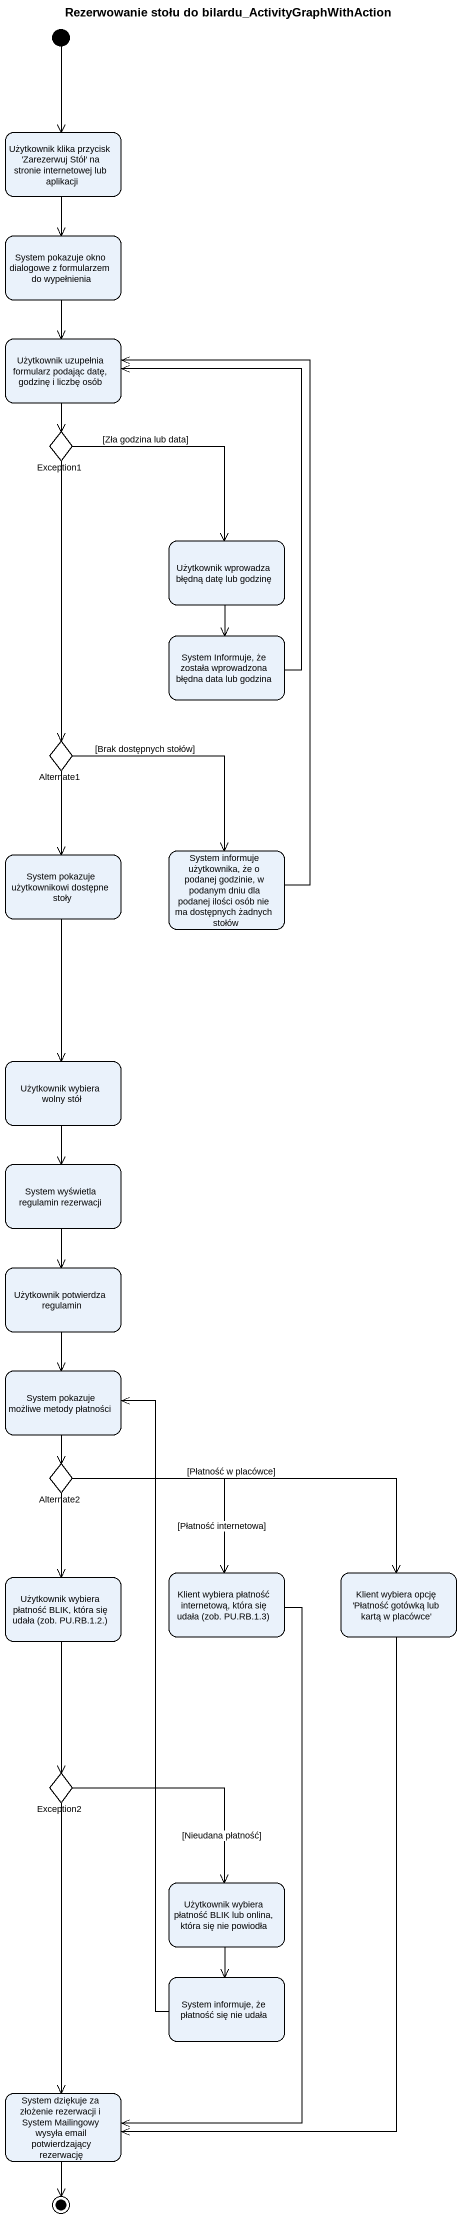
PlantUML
@startuml
title Rezerwowanie stołu do bilardu_ActivityGraphWithAction
hide empty description
state "Użytkownik klika przycisk 'Zarezerwuj Stół' na stronie internetowej lub aplikacji" as Użytkownik_klika_przycisk
state "System pokazuje okno dialogowe z formularzem do wypełnienia" as System_pokazuje_okno
state "Użytkownik uzupełnia formularz podając datę, godzinę i liczbę osób" as Użytkownik_uzupełnia
state Exception1 <<choice>>
state "Użytkownik wprowadza błędną datę lub godzinę" as Użytkownik_wprowadza_błędną
state "System Informuje, że została wprowadzona błędna data lub godzina" as System_Informuje_że_została
state Alternate1 <<choice>>
state "System informuje użytkownika, że o podanej godzinie, w podanym dniu dla podanej ilości osób nie ma dostępnych żadnych stołów" as System_informuje
state "System pokazuje użytkownikowi dostępne stoły" as System_pokazuje
state "Użytkownik wybiera wolny stół" as Użytkownik_wybiera_wolny
state "System wyświetla regulamin rezerwacji" as System_wyświetla_regulamin
state "Użytkownik potwierdza regulamin" as Użytkownik_potwierdza
state "System pokazuje możliwe metody płatności" as System_pokazuje_możliwe
state Alternate2 <<choice>>
state "Użytkownik wybiera płatność BLIK, która się udała (zob. PU.RB.1.2.)" as Użytkownik_wybiera_płatność
state "Klient wybiera płatność internetową, która się udała (zob. PU.RB.1.3)" as Klient_wybiera_płatność
state "Klient wybiera opcję 'Płatność gotówką lub kartą w placówce'" as Klient_wybiera_opcję
state Exception2 <<choice>>
state "Użytkownik wybiera płatność BLIK lub onlina, która się nie powiodła" as Użytkownik_wybiera_płatność_2
state "System informuje, że płatność się nie udała" as System_informuje_że
state "System dziękuje za złożenie rezerwacji i System Mailingowy wysyła email potwierdzający rezerwację" as System_dziękuje_za_złożenie
[*] --> Użytkownik_klika_przycisk
Użytkownik_klika_przycisk --> System_pokazuje_okno
System_pokazuje_okno --> Użytkownik_uzupełnia
Użytkownik_uzupełnia --> Exception1
Exception1 --> Użytkownik_wprowadza_błędną : [Zła godzina lub data]
Exception1 --> Alternate1
Użytkownik_wprowadza_błędną --> System_Informuje_że_została
System_Informuje_że_została -up-> Użytkownik_uzupełnia
Alternate1 --> System_informuje : [Brak dostępnych stołów]
Alternate1 --> System_pokazuje
System_informuje -up-> Użytkownik_uzupełnia
System_pokazuje --> Użytkownik_wybiera_wolny
Użytkownik_wybiera_wolny --> System_wyświetla_regulamin
System_wyświetla_regulamin --> Użytkownik_potwierdza
Użytkownik_potwierdza --> System_pokazuje_możliwe
System_pokazuje_możliwe --> Alternate2
Alternate2 --> Użytkownik_wybiera_płatność
Alternate2 --> Klient_wybiera_płatność : [Płatność internetowa]
Alternate2 -right-> Klient_wybiera_opcję : [Płatność w placówce]
Użytkownik_wybiera_płatność --> Exception2
Klient_wybiera_płatność --> System_dziękuje_za_złożenie
Klient_wybiera_opcję --> System_dziękuje_za_złożenie
Exception2 --> Użytkownik_wybiera_płatność_2 : [Nieudana płatność]
Exception2 --> System_dziękuje_za_złożenie
Użytkownik_wybiera_płatność_2 --> System_informuje_że
System_informuje_że -up-> System_pokazuje_możliwe
System_dziękuje_za_złożenie --> [*]
@enduml
